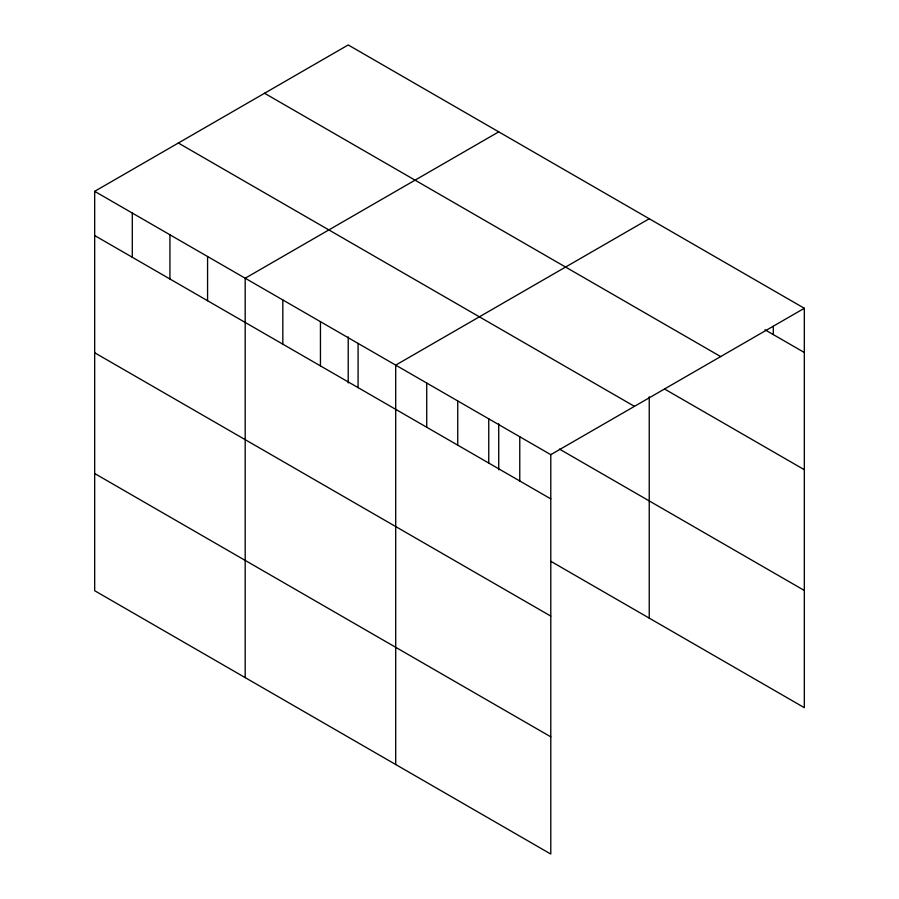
<?xml version="1.0" encoding="UTF-8"?>
<svg xmlns="http://www.w3.org/2000/svg" width="899" height="899" viewBox="0 0 899 899"><rect width="100%" height="100%" fill="white"/><g stroke="black" fill="none" stroke-linecap="round" stroke-linejoin="round"><path stroke-width="1.35" d="M94.676 191.33L550.784 454.658L550.784 854.05L94.676 590.722L94.676 191.33L348.216 44.95L804.324 308.278L804.324 707.67L550.93 561.369M498.731 131.85L245.191 278.229L245.191 677.621M649.247 218.749L395.706 365.129L395.706 764.521M550.784 454.658L804.324 308.278M764.959 329.776L804.324 352.498M264.542 93.26L720.661 356.588M664.754 389.121L804.324 469.705M178.339 143.02L634.458 406.359M559.425 449.073L804.324 590.463M94.676 235.549L550.784 498.878M94.676 352.756L550.784 616.085M94.676 473.515L550.784 736.843M773.309 326.303L773.309 334.597M649.247 396.83L649.247 618.141M519.768 436.757L519.768 480.976M498.731 423.8L498.731 469.84M488.753 418.844L488.753 463.064M457.737 400.943L457.737 445.162M426.722 383.03L426.722 427.25M358.083 343.407L358.083 387.615M348.216 336.9L348.216 382.94M320.449 321.685L320.449 365.893M282.825 299.951L282.825 344.171M207.568 256.507L207.568 300.716M169.933 234.774L169.933 278.993M132.299 213.052L132.299 257.271"/></g></svg>
